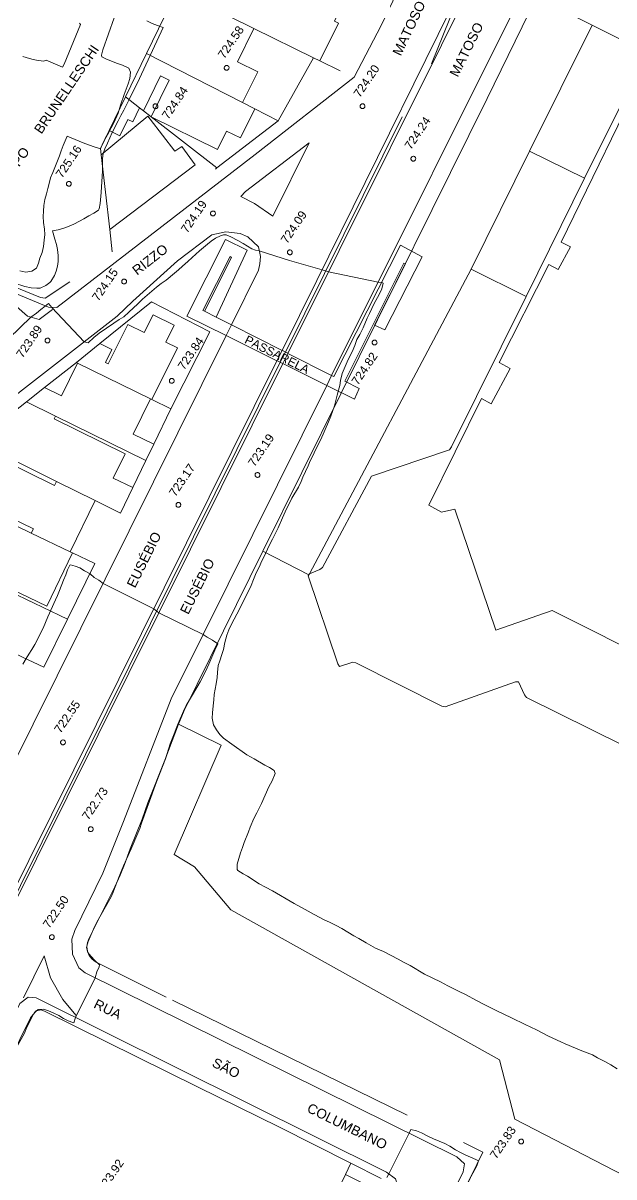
# Model space of a CAD drawing. Header units: metres. Extents: x 7 to 327053, y 40 to 7393807.
# Drawn here: x 326370.1 to 326492.4, y 7392086.5 to 7392325.5 of the extents above; entities that cross this region are included whole.
import ezdxf
from ezdxf.enums import TextEntityAlignment as Align

# ---------------------------------------------------------------- set-up
doc = ezdxf.new("R2010")
doc.units = ezdxf.units.M
doc.layers.get('0').update_dxf_attribs({"lineweight": 18})
for name, color, linetype, lineweight in [('100_SIST_VIARIO_MEIO_FIO', 1, 'Continuous', 18), ('106_PRACAS_PARQUES_TOP', 7, 'Continuous', 18), ('108_SEP_FIS_CANT_CENT_ILHA', 7, 'Continuous', 18), ('118_PASSARELA', 9, 'Continuous', 18), ('120_PASSARELA_TOP', 7, 'Continuous', 18), ('144_P_DUPLA_ASF_TOP', 7, 'Continuous', 18), ('160_P_SIMP_ASF_TOP', 7, 'Continuous', 18), ('199_SEGMENTO_DE_VIA', 7, 'Continuous', 18), ('206_MURO_E_MURO_ARRIMO', 7, 'Continuous', 18), ('214_PROJ_BEIRAL_EDIF', 10, 'Continuous', 18), ('216_EDIF_NOTAVEL', 2, 'Continuous', 18), ('600_CURVA_MESTRA', 14, 'Continuous', 18), ('604_CURVA_INTERM', 7, 'Continuous', 18), ('606_PTO_COTADO', 7, 'Continuous', 18), ('608_PTO_COTADO_INTERVIA', 1, 'Continuous', 18)]:
    doc.layers.add(name, color=color, linetype=linetype, lineweight=lineweight)
doc.styles.add('Style-Arial', font='arial.ttf', dxfattribs={"height": 1.75})

# ---------------------------------------------------------------- blocks, each defined once
blk = doc.blocks.new('SP09')
at = {"color": 0, "linetype": 'Continuous'}
blk.add_lwpolyline([(-0.03, -0.51), (-0.14, -0.49), (-0.24, -0.46), (-0.31, -0.42), (-0.35, -0.39), (-0.42, -0.31), (-0.47, -0.24), (-0.51, -0.15), (-0.52, -0.09), (-0.52, 0.03), (-0.51, 0.11), (-0.48, 0.2), (-0.44, 0.27), (-0.4, 0.33), (-0.32, 0.39), (-0.23, 0.44), (-0.15, 0.48), (-0.1, 0.48), (-0.03, 0.48), (0.08, 0.48), (0.19, 0.44), (0.27, 0.4), (0.35, 0.32), (0.41, 0.23), (0.46, 0.11), (0.48, 0.03), (0.48, -0.03), (0.47, -0.08), (0.44, -0.21), (0.38, -0.3), (0.31, -0.38), (0.23, -0.44), (0.1, -0.49), (0.02, -0.51)], close=True, dxfattribs=at)
blk = doc.blocks.new('SP10')
at = {"color": 0, "linetype": 'Continuous'}
blk.add_lwpolyline([(-0.03, -0.51), (-0.14, -0.49), (-0.24, -0.46), (-0.31, -0.42), (-0.35, -0.39), (-0.42, -0.31), (-0.47, -0.24), (-0.51, -0.15), (-0.52, -0.09), (-0.52, 0.03), (-0.51, 0.11), (-0.48, 0.2), (-0.44, 0.27), (-0.4, 0.33), (-0.32, 0.39), (-0.23, 0.44), (-0.15, 0.48), (-0.1, 0.48), (-0.03, 0.48), (0.08, 0.48), (0.19, 0.44), (0.27, 0.4), (0.35, 0.32), (0.41, 0.23), (0.46, 0.11), (0.48, 0.03), (0.48, -0.03), (0.47, -0.08), (0.44, -0.21), (0.38, -0.3), (0.31, -0.38), (0.23, -0.44), (0.1, -0.49), (0.02, -0.51)], close=True, dxfattribs=at)

msp = doc.modelspace()

# ---------------------------------------------------------------- linework, layer by layer
at = {"layer": '100_SIST_VIARIO_MEIO_FIO', "flags": 128}
for points in [[(326454.68, 7392346.912), (326444.199, 7392324.985), (326438.605, 7392314.272), (326418.143, 7392298.244), (326377.082, 7392266.581), (326375.331, 7392266.632), (326309.945, 7392293.918), (326298.222, 7392297.382), (326291.186, 7392298.134), (326280.266, 7392297.716), (326275.809, 7392297.109), (326265.356, 7392294.708), (326217.239, 7392279.251), (326190.185, 7392270.663), (326187.047, 7392271.657), (326185.982, 7392272.862), (326183.702, 7392277.899), (326181.398, 7392281.797), (326173.158, 7392291.085), (326173.085, 7392291.867), (326173.87, 7392293.254), (326203.567, 7392313.883), (326241.158, 7392340.255)], [(326412.134, 7392260.77), (326382.072, 7392200.151), (326327.918, 7392091.143), (326325.359, 7392089.688), (326323.174, 7392089.812), (326303.419, 7392099.848), (326285.508, 7392109.27), (326283.399, 7392111.785), (326281.775, 7392115.949), (326281.744, 7392116.122)]]:
    msp.add_lwpolyline(points, dxfattribs=at)
at = {"layer": '100_SIST_VIARIO_MEIO_FIO'}
for points in [[(326475.657, 7392336.238), (326433.972, 7392252.474)], [(326281.744, 7392116.122), (326276.318, 7392160.048), (326271.784, 7392198.26), (326272.803, 7392200.212), (326273.987, 7392201.061), (326317.987, 7392212.415), (326321.505, 7392213.706), (326324.889, 7392215.317), (326328.111, 7392217.234), (326336.583, 7392223.556), (326389.548, 7392264.796), (326392.85, 7392267.849), (326402.043, 7392276.23), (326409.138, 7392281.652), (326412.06, 7392282.263), (326415.016, 7392281.873), (326416.655, 7392281.189), (326418.813, 7392279.154), (326419.218, 7392277.118), (326419.085, 7392275.631), (326418.848, 7392274.31), (326413.231, 7392262.983)], [(326432.962, 7392250.443), (326407.436, 7392199), (326400.761, 7392185.487), (326390.913, 7392160.072), (326386.602, 7392149.383), (326380.803, 7392137.548), (326380.219, 7392135.754), (326380.352, 7392132.598), (326381.641, 7392129.774), (326382.974, 7392128.76), (326459.876, 7392090.638), (326461.46, 7392089.18), (326461.22, 7392087.563), (326430.269, 7392024.126), (326427.466, 7392014.948), (326427.344, 7392012.168), (326430.379, 7391989.377)], [(326346.176, 7392075.598), (326369.411, 7392122.422), (326371.182, 7392123.711), (326372.818, 7392123.581), (326445.304, 7392087.448), (326447.185, 7392086.123), (326447.508, 7392084.961), (326427.073, 7392042.752), (326416.942, 7392021.998), (326415.645, 7392017.268), (326415.186, 7392011.396), (326416.424, 7391998.61)]]:
    msp.add_lwpolyline(points, dxfattribs=at)
at = {"layer": '108_SEP_FIS_CANT_CENT_ILHA'}
for points in [[(326469.79, 7392348.704), (326466.005, 7392343.457), (326430.907, 7392272.156), (326423.712, 7392257.672)], [(326454.673, 7392317.074), (326459.594, 7392329.334), (326469.79, 7392348.704)], [(326422.659, 7392255.551), (326343.188, 7392095.563), (326325.062, 7392059.06)], [(326325.723, 7392058.623), (326338.172, 7392083.647), (326423.338, 7392255.215)], [(326326.098, 7392058.375), (326328.155, 7392062.517), (326423.885, 7392254.943)]]:
    msp.add_lwpolyline(points, dxfattribs=at)
at = {"layer": '108_SEP_FIS_CANT_CENT_ILHA', "flags": 128}
for points in [[(326424.935, 7392257.053), (326467.356, 7392342.324), (326469.79, 7392348.704)], [(326424.388, 7392257.33), (326448.573, 7392306.05)], [(326365.833, 7392270.518), (326365.898, 7392269.296), (326370.983, 7392264.759), (326373.415, 7392264.106), (326376.194, 7392266.181)], [(326370.218, 7392123.604), (326374.475, 7392132.277), (326375.788, 7392127.7), (326378.305, 7392123.231), (326381.029, 7392120.024)]]:
    msp.add_lwpolyline(points, dxfattribs=at)
msp.add_lwpolyline([(326415.158, 7392289.583), (326417.974, 7392288.126), (326421.816, 7392285.507), (326429.328, 7392300.643), (326416.122, 7392290.581)], close=True, dxfattribs=at)
at = {"layer": '118_PASSARELA'}
msp.add_lwpolyline([(326410.04, 7392264.6), (326413.231, 7392262.983), (326413.36, 7392262.918), (326423.712, 7392257.672), (326423.794, 7392257.631), (326424.388, 7392257.33), (326424.448, 7392257.299), (326424.889, 7392257.076), (326424.935, 7392257.053), (326433.972, 7392252.474), (326434.408, 7392252.253), (326448.241, 7392279.49), (326452.728, 7392277.093), (326445.009, 7392261.947), (326442.859, 7392262.94), (326449.246, 7392275.629), (326448.884, 7392275.772), (326436.706, 7392251.305), (326439.693, 7392249.815), (326438.687, 7392247.604), (326432.962, 7392250.443), (326423.885, 7392254.943), (326423.843, 7392254.964), (326423.395, 7392255.186), (326423.338, 7392255.215), (326422.753, 7392255.505), (326422.659, 7392255.551), (326412.258, 7392260.709), (326412.134, 7392260.77), (326403.997, 7392264.805), (326411.975, 7392280.658), (326416.516, 7392278.43)], close=True, dxfattribs=at)
at = {"layer": '118_PASSARELA', "flags": 128}
msp.add_lwpolyline([(326407.665, 7392265.803), (326407.326, 7392265.975), (326412.948, 7392277.149), (326413.235, 7392276.954)], close=True, dxfattribs=at)
msp.add_lwpolyline([(326407.665, 7392265.803), (326410.04, 7392264.6)], dxfattribs=at)
at = {"layer": '199_SEGMENTO_DE_VIA'}
for points in [[(326413.231, 7392262.983), (326412.134, 7392260.77)], [(326423.712, 7392257.672), (326422.659, 7392255.551)], [(326423.338, 7392255.215), (326424.388, 7392257.33)], [(326423.885, 7392254.943), (326424.935, 7392257.053)], [(326433.972, 7392252.474), (326432.962, 7392250.443)]]:
    msp.add_lwpolyline(points, dxfattribs=at)
at = {"layer": '206_MURO_E_MURO_ARRIMO'}
for p, q in [((326466.164, 7392309.859), (326488.823, 7392356.376)), ((326435.892, 7392248.667), (326466.164, 7392309.859)), ((326410.217, 7392295.477), (326422.914, 7392305.245)), ((326409.905, 7392295.237), (326410.217, 7392295.477)), ((326373.717, 7392268.664), (326360.259, 7392274.165)), ((326379.764, 7392271.883), (326374.662, 7392268.526)), ((326374.662, 7392268.526), (326373.717, 7392268.664)), ((326396.705, 7392267.767), (326392.383, 7392264.284)), ((326408.79, 7392261.558), (326396.705, 7392267.767)), ((326392.383, 7392264.284), (326385.982, 7392259.088)), ((326400.673, 7392245.561), (326408.79, 7392261.558)), ((326381.162, 7392255.175), (326374.538, 7392249.979)), ((326419.7, 7392216.103), (326435.892, 7392248.667)), ((326397.143, 7392238.257), (326400.673, 7392245.561)), ((326392.798, 7392229.267), (326395.51, 7392234.878)), ((326379.267, 7392201.984), (326384.945, 7392213.521)), ((326399.474, 7392172.806), (326402.26, 7392180.299)), ((326395.928, 7392163.953), (326399.474, 7392172.806)), ((326394.744, 7392160.592), (326395.928, 7392163.953)), ((326392.277, 7392154.471), (326394.744, 7392160.592)), ((326391.071, 7392151.232), (326392.277, 7392154.471)), ((326390.163, 7392148.991), (326391.071, 7392151.232)), ((326389.06, 7392146.593), (326390.163, 7392148.991)), ((326383.802, 7392135.951), (326389.06, 7392146.593)), ((326383.274, 7392134.144), (326383.406, 7392135.019)), ((326383.406, 7392135.019), (326383.802, 7392135.951)), ((326383.402, 7392133.238), (326383.274, 7392134.144)), ((326383.774, 7392132.383), (326383.402, 7392133.238)), ((326384.333, 7392131.627), (326383.774, 7392132.383)), ((326385.121, 7392131.011), (326384.333, 7392131.627)), ((326399.709, 7392123.718), (326385.121, 7392131.011)), ((326401.047, 7392123.091), (326449.599, 7392099.305)), ((326371.615, 7392119.416), (326372.808, 7392120.866)), ((326372.808, 7392120.866), (326373.863, 7392121.091)), ((326373.863, 7392121.091), (326374.64, 7392120.767)), ((326374.64, 7392120.767), (326406.376, 7392105.049)), ((326347.526, 7392070.716), (326371.615, 7392119.416)), ((326406.376, 7392105.049), (326423.051, 7392096.863)), ((326423.051, 7392096.863), (326437.963, 7392089.341)), ((326465.244, 7392091.614), (326449.095, 7392058.279)), ((326461.24, 7392093.627), (326465.244, 7392091.614)), ((326437.963, 7392089.341), (326444.211, 7392086.19))]:
    msp.add_line(p, q, dxfattribs=at)
at = {"layer": '206_MURO_E_MURO_ARRIMO', "flags": 128}
for points in [[(326401.909, 7392332.19), (326395.613, 7392319.167)], [(326431.562, 7392317.639), (326435.756, 7392315.58)], [(326395.002, 7392307.301), (326396.635, 7392306.031)], [(326396.635, 7392306.031), (326410.217, 7392295.477)], [(326387.909, 7392303.232), (326386.105, 7392299.5), (326386.253, 7392298.203)], [(326388.028, 7392282.705), (326388.555, 7392278.106)], [(326400.673, 7392245.561), (326396.779, 7392247.48)], [(326384.945, 7392213.521), (326380.302, 7392215.749)], [(326437.963, 7392089.341), (326436.827, 7392087)]]:
    msp.add_lwpolyline(points, dxfattribs=at)
at = {"layer": '214_PROJ_BEIRAL_EDIF', "flags": 128}
for points in [[(326436.299, 7392329.376), (326407.805, 7392343.677), (326401.909, 7392332.19), (326408.607, 7392328.903), (326410.757, 7392333.285), (326414.829, 7392331.287), (326412.679, 7392326.905), (326417.866, 7392324.36), (326430.211, 7392318.302), (326431.562, 7392317.639), (326435.395, 7392325.451), (326434.571, 7392325.855)], [(326418.052, 7392307.724), (326415.547, 7392309.002), (326418.684, 7392315.394), (326414.479, 7392317.457), (326417.866, 7392324.36), (326430.211, 7392318.302), (326422.914, 7392305.245)], [(326396.635, 7392306.031), (326410.318, 7392299.317), (326412.18, 7392303.11), (326415.087, 7392301.683), (326418.052, 7392307.724), (326415.547, 7392309.002), (326395.613, 7392319.167), (326391.276, 7392310.196), (326394.21, 7392307.916), (326395.002, 7392307.301), (326398.554, 7392314.54), (326400.321, 7392313.674)], [(326394.21, 7392307.916), (326391.276, 7392310.196), (326387.909, 7392303.232), (326390.136, 7392302.155), (326391.766, 7392305.525), (326392.809, 7392305.02)], [(326386.253, 7392298.203), (326388.028, 7392282.705), (326405.74, 7392296.152), (326402.985, 7392299.929), (326401.534, 7392298.934), (326396.417, 7392305.58), (326395.934, 7392306.208)], [(326396.779, 7392247.48), (326396.497, 7392247.619), (326381.378, 7392255.068), (326381.162, 7392255.175), (326385.982, 7392259.088), (326388.472, 7392257.861), (326387.165, 7392255.209), (326387.737, 7392254.927), (326391.753, 7392263.079), (326395.191, 7392261.386), (326397, 7392265.058), (326401.367, 7392262.907), (326399.64, 7392259.402), (326402.065, 7392258.207)], [(326381.378, 7392255.068), (326396.497, 7392247.619), (326392.911, 7392240.342), (326397.143, 7392238.257), (326395.51, 7392234.878), (326376.839, 7392244.07), (326370.797, 7392247.044), (326374.538, 7392249.979), (326378.025, 7392248.261)], [(326385.04, 7392226.563), (326377.024, 7392230.527), (326360.289, 7392238.801), (326370.797, 7392247.044), (326376.839, 7392244.07), (326376.566, 7392243.516), (326391.258, 7392236.277), (326388.779, 7392231.247), (326392.798, 7392229.267), (326390.248, 7392223.988)], [(326377.024, 7392230.527), (326376.616, 7392229.698), (326364.823, 7392235.508), (326360.36, 7392226.487), (326372.251, 7392220.758), (326371.794, 7392219.83), (326379.824, 7392215.978), (326385.04, 7392226.563)], [(326362.512, 7392224.284), (326357.175, 7392213.57), (326359.634, 7392212.39), (326360.74, 7392214.694), (326361.708, 7392214.229), (326360.218, 7392211.124), (326363.679, 7392209.463), (326363.936, 7392209.998), (326374.997, 7392204.691), (326380.302, 7392215.749), (326379.824, 7392215.978), (326371.794, 7392219.83)], [(326369.984, 7392194.147), (326351.837, 7392202.853), (326355.031, 7392209.266), (326356.778, 7392212.774), (326360.218, 7392211.124), (326363.679, 7392209.463), (326379.267, 7392201.984), (326374.373, 7392192.041)], [(326430.226, 7392073.403), (326436.827, 7392087), (326443.55, 7392083.619), (326438.09, 7392072.764), (326437.767, 7392072.927), (326436.436, 7392070.279), (326435.873, 7392070.562)]]:
    msp.add_lwpolyline(points, close=True, dxfattribs=at)
msp.add_lwpolyline([(326381.783, 7392325.495), (326382.019, 7392325.19), (326378.597, 7392316.983), (326378.291, 7392316.35), (326374.87, 7392317.777), (326374.348, 7392317.587), (326372.883, 7392317.813), (326372.155, 7392317.954), (326371.435, 7392318.127), (326370.721, 7392318.327), (326370.015, 7392318.554)], dxfattribs=at)
at = {"layer": '216_EDIF_NOTAVEL'}
msp.add_lwpolyline([(326487.895, 7392325.061), (326482.109, 7392327.977)], dxfattribs=at)
at = {"layer": '216_EDIF_NOTAVEL', "flags": 128}
for points in [[(326487.895, 7392325.061), (326499.215, 7392319.358), (326498.922, 7392318.707), (326486.342, 7392293.332), (326474.962, 7392298.973)], [(326462.834, 7392274.511), (326474.962, 7392298.973), (326486.342, 7392293.332), (326474.215, 7392268.869)], [(326474.215, 7392268.869), (326458.756, 7392237.688), (326458.395, 7392237.104), (326442.2, 7392231.666), (326432.078, 7392212.734), (326431.503, 7392212.326), (326429.405, 7392211.413), (326462.834, 7392274.511)]]:
    msp.add_lwpolyline(points, close=True, dxfattribs=at)
for points in [[(326499.215, 7392319.358), (326487.895, 7392325.061)], [(326534.105, 7392156.178), (326474.321, 7392185.785), (326473.863, 7392186.314), (326472.636, 7392189.011), (326472.058, 7392189.042), (326457.454, 7392183.856), (326456.785, 7392184.023), (326439.012, 7392192.977), (326438.339, 7392193.076), (326435.571, 7392192.194), (326435.261, 7392192.748), (326429.096, 7392211.009), (326429.261, 7392211.2), (326429.405, 7392211.413), (326431.503, 7392212.326), (326432.078, 7392212.734), (326442.2, 7392231.666), (326458.395, 7392237.104), (326458.756, 7392237.688), (326474.215, 7392268.869), (326486.342, 7392293.332), (326498.922, 7392318.707)], [(326499.787, 7392317.657), (326481.5, 7392280.132), (326483.389, 7392279.122), (326480.87, 7392274.411), (326478.921, 7392275.454), (326468.684, 7392255.155), (326470.918, 7392253.961), (326467.002, 7392246.637), (326464.981, 7392247.718), (326454.057, 7392225.594), (326456.685, 7392224.189), (326459.488, 7392224.789), (326467.974, 7392199.761), (326479.642, 7392203.843), (326546.185, 7392170.419)], [(326533.707, 7392066.498), (326471.87, 7392098.47), (326468.717, 7392110.743), (326413.11, 7392141.78), (326405.615, 7392150.726), (326401.349, 7392153.25), (326411.133, 7392175.899), (326402.26, 7392180.299), (326403.434, 7392183.114), (326419.7, 7392216.103), (326429.261, 7392211.2), (326429.096, 7392211.009), (326435.261, 7392192.748), (326435.571, 7392192.194), (326438.339, 7392193.076), (326439.012, 7392192.977), (326456.785, 7392184.023), (326457.454, 7392183.856), (326472.058, 7392189.042), (326472.636, 7392189.011), (326473.863, 7392186.314), (326474.321, 7392185.785), (326534.105, 7392156.178)]]:
    msp.add_lwpolyline(points, dxfattribs=at)
at = {"layer": '600_CURVA_MESTRA', "elevation": 725}
msp.add_lwpolyline([(326368.331, 7392271.631), (326370.492, 7392270.89), (326371.775, 7392270.664), (326372.945, 7392270.596), (326373.629, 7392270.608), (326374.828, 7392271.129), (326375.627, 7392271.756), (326375.834, 7392271.968), (326376.589, 7392273.165), (326376.976, 7392274.095), (326377.252, 7392275.102), (326377.359, 7392276.104), (326377.351, 7392277.363), (326377.219, 7392278.588), (326376.997, 7392279.606), (326376.684, 7392280.737), (326376.18, 7392282.454), (326377.357, 7392282.677), (326378.511, 7392283.035), (326379.624, 7392283.421), (326380.591, 7392283.86), (326381.747, 7392284.439), (326382.68, 7392284.935), (326383.677, 7392285.54), (326384.762, 7392286.13), (326385.701, 7392286.719), (326385.849, 7392287.026), (326386.048, 7392288.096), (326386.28, 7392290.418), (326386.473, 7392293.766), (326386.515, 7392294.797), (326386.517, 7392297.448), (326386.661, 7392298.463), (326387.025, 7392299.432), (326387.591, 7392300.6), (326388.568, 7392302.798), (326389.751, 7392305.22), (326390.339, 7392306.35), (326390.955, 7392307.449), (326391.991, 7392309.494), (326392.486, 7392310.542), (326393.714, 7392312.946), (326395.09, 7392315.911), (326399.097, 7392324.533), (326397.914, 7392324.959), (326396.806, 7392325.385), (326395.687, 7392325.921)], dxfattribs=at)
at = {"layer": '604_CURVA_INTERM', "flags": 128}
for points, elevation in [([(326388.98, 7392326.543), (326386.619, 7392319.923), (326386.345, 7392318.857), (326386.434, 7392318.518), (326387.352, 7392318.03), (326389.639, 7392317.103), (326390.669, 7392316.732), (326391.99, 7392316.17), (326392.358, 7392315.308), (326392.167, 7392314.024), (326391.878, 7392312.919), (326391.01, 7392310.684), (326390.279, 7392308.445), (326389.765, 7392306.808), (326388.857, 7392304.79), (326387.788, 7392302.735), (326387.11, 7392301.572), (326386.598, 7392300.64), (326386.139, 7392299.464), (326384.612, 7392299.941), (326382.555, 7392300.685), (326379.207, 7392302.038), (326378.383, 7392300.104), (326377.988, 7392299.044), (326377.669, 7392297.957), (326376.229, 7392294.545), (326375.799, 7392293.427), (326375.465, 7392292.273), (326375.234, 7392291.221), (326374.965, 7392290.13), (326374.615, 7392288.946), (326374.391, 7392287.692), (326374.312, 7392286.53), (326374.271, 7392285.452), (326374.322, 7392284.18), (326374.506, 7392282.825), (326374.619, 7392281.656), (326374.442, 7392280.533), (326374.329, 7392279.22), (326374.083, 7392277.943), (326373.584, 7392276.802), (326373.284, 7392275.755), (326372.888, 7392274.738), (326371.91, 7392274.062), (326370.661, 7392273.916), (326369.432, 7392274.171)], 726), ([(326493.084, 7392108.894), (326491.741, 7392109.68), (326490.505, 7392110.382), (326489.021, 7392111.159), (326487.94, 7392111.781), (326485.762, 7392112.616), (326482.306, 7392114.043), (326481.385, 7392114.449), (326478.864, 7392115.653), (326476.41, 7392116.947), (326474.044, 7392118.086), (326471.191, 7392119.435), (326468.006, 7392120.989), (326465.799, 7392122.086), (326463.84, 7392123.095), (326461.815, 7392124.211), (326460.266, 7392124.937), (326458.043, 7392126.059), (326456.513, 7392126.875), (326453.195, 7392128.498), (326450.237, 7392130.257), (326449.002, 7392130.883), (326447.712, 7392131.582), (326444.694, 7392133.157), (326443.067, 7392133.901), (326442.103, 7392134.412), (326441.102, 7392134.971), (326439.606, 7392135.868), (326438.583, 7392136.426), (326436.082, 7392137.944), (326434.913, 7392138.578), (326433.501, 7392139.267), (326432.58, 7392139.692), (326430.376, 7392140.855), (326429.142, 7392141.557), (326426.241, 7392143.132), (326421.738, 7392145.718), (326420.302, 7392146.514), (326418.953, 7392147.212), (326416.555, 7392148.75), (326415.667, 7392149.263), (326414.58, 7392149.944), (326414.432, 7392150.132), (326414.44, 7392151.268), (326415.131, 7392153.581), (326415.542, 7392154.713), (326415.841, 7392155.735), (326416.781, 7392157.968), (326417.108, 7392158.964), (326417.898, 7392160.756), (326418.514, 7392161.929), (326419.422, 7392163.827), (326420.956, 7392167.317), (326421.657, 7392168.542), (326422.299, 7392170.068), (326422.051, 7392170.663), (326421.093, 7392171.282), (326420.124, 7392171.805), (326417.927, 7392173.055), (326416.451, 7392173.916), (326413.31, 7392176.133), (326411.559, 7392177.393), (326410.812, 7392178.133), (326410.135, 7392179.116), (326409.485, 7392180.105), (326409.262, 7392181.519), (326409.316, 7392182.624), (326409.473, 7392184.061), (326409.559, 7392185.297), (326409.671, 7392186.377), (326410.101, 7392188.609), (326410.243, 7392189.95), (326410.378, 7392190.992), (326410.516, 7392192.389), (326410.861, 7392193.399), (326411.25, 7392194.69), (326411.583, 7392195.712), (326411.894, 7392197.15), (326412.294, 7392198.709), (326412.701, 7392199.813), (326413.222, 7392200.965), (326414.362, 7392203.061), (326416.654, 7392207.542), (326417.302, 7392208.99), (326417.774, 7392210.215), (326418.336, 7392211.594), (326419.03, 7392212.956), (326419.443, 7392213.962), (326419.947, 7392214.879), (326421.041, 7392217.258), (326421.729, 7392218.612), (326422.307, 7392219.704), (326422.896, 7392220.946), (326423.79, 7392223.003), (326424.364, 7392224.278), (326425.751, 7392227.051), (326427.138, 7392229.388), (326427.652, 7392230.495), (326427.994, 7392231.437), (326429.081, 7392233.794), (326429.525, 7392234.842), (326430.08, 7392235.828), (326430.647, 7392237.065), (326431.756, 7392239.207), (326433.34, 7392242.867), (326433.819, 7392244.037), (326434.584, 7392246.177), (326435.139, 7392248.411), (326435.413, 7392249.422), (326435.654, 7392250.421), (326435.779, 7392251.465), (326436.178, 7392252.879), (326437.189, 7392255.334), (326437.655, 7392256.341), (326438.199, 7392257.384), (326438.749, 7392258.695), (326439.216, 7392259.911), (326439.793, 7392260.971), (326440.466, 7392262.385), (326441.306, 7392264.328), (326441.781, 7392265.355), (326442.802, 7392267.412), (326443.818, 7392269.278), (326444.345, 7392270.466), (326444.609, 7392271.644), (326444.358, 7392271.728), (326443.595, 7392271.809), (326433.346, 7392273.96), (326432.731, 7392274.137), (326431.987, 7392274.351), (326425.24, 7392276.28), (326418.985, 7392278.288), (326418.191, 7392278.427), (326417.481, 7392278.735), (326415.654, 7392279.843), (326414.576, 7392280.447), (326413.079, 7392281.199), (326412.107, 7392281.618), (326411.614, 7392281.62), (326410.955, 7392281.395), (326409.935, 7392280.94), (326409.049, 7392280.329), (326408.264, 7392279.689), (326406.652, 7392278.274), (326405.082, 7392276.949), (326404.178, 7392276.098), (326403.066, 7392275.138), (326402.271, 7392274.404), (326401.467, 7392273.697), (326399.69, 7392272.227), (326398.681, 7392271.538), (326397.735, 7392270.776), (326394.83, 7392268.282), (326393.859, 7392267.321), (326391.985, 7392265.597), (326390.979, 7392264.633), (326390.015, 7392264.062), (326388.919, 7392263.345), (326385.874, 7392261.243), (326384.768, 7392260.348), (326383.591, 7392259.265), (326382.736, 7392259.492), (326376.067, 7392266.589), (326375.365, 7392267.39), (326374.703, 7392266.849), (326373.806, 7392266.155), (326372.911, 7392265.387), (326371.71, 7392264.563), (326367.189, 7392260.24)], 724), ([(326370.055, 7392192.705), (326370.71, 7392193.884), (326371.305, 7392194.771), (326371.927, 7392195.752), (326372.503, 7392196.755), (326373.064, 7392197.825), (326373.65, 7392199.002), (326374.248, 7392200.15), (326375.241, 7392202.487), (326376.801, 7392206.019), (326377.244, 7392206.919), (326377.66, 7392207.954), (326378.463, 7392210.111), (326378.949, 7392211.21), (326379.312, 7392212.23), (326379.783, 7392213.181), (326379.906, 7392213.246), (326380.906, 7392213.004), (326381.842, 7392212.625), (326382.796, 7392212.003), (326383.964, 7392211.419), (326384.847, 7392210.62), (326385.763, 7392210.075), (326386.656, 7392209.394), (326397.147, 7392204.188), (326398.218, 7392203.345), (326407.347, 7392198.82), (326408.236, 7392198.256), (326409.289, 7392197.66), (326410.447, 7392196.907), (326409.787, 7392195.614), (326409.162, 7392194.165), (326408.558, 7392192.714), (326407.835, 7392191.189), (326406.734, 7392189.055), (326406.09, 7392187.891), (326403.883, 7392184.153), (326403.293, 7392182.932), (326402.186, 7392180.401), (326401.763, 7392179.376), (326401.364, 7392178.281), (326400.556, 7392176.2), (326399.546, 7392173.105), (326397.734, 7392168.315), (326396.278, 7392164.31), (326395.78, 7392163.01), (326394.625, 7392159.731), (326394.242, 7392158.689), (326393.416, 7392156.753), (326392.87, 7392155.388), (326392.47, 7392154.451), (326390.879, 7392150.919), (326390.419, 7392149.76), (326390.015, 7392148.684), (326389.146, 7392146.541), (326388.738, 7392145.474), (326388.334, 7392144.525), (326385.384, 7392139.24), (326384.912, 7392138.314), (326383.974, 7392136.247), (326383.561, 7392135.22), (326383.252, 7392133.978), (326383.491, 7392132.994), (326384.181, 7392132.124), (326384.933, 7392131.345), (326385.899, 7392130.387), (326385.826, 7392129.975), (326385.333, 7392128.94), (326385.03, 7392127.74), (326380.948, 7392119.528), (326380.636, 7392118.437), (326380.391, 7392118.439), (326379.407, 7392118.824), (326378.452, 7392119.308), (326377.47, 7392119.901), (326376.314, 7392120.454), (326375.353, 7392120.871), (326374.347, 7392121.202), (326373.245, 7392121.172), (326372.472, 7392120.534), (326371.886, 7392119.581), (326371.399, 7392118.557), (326370.855, 7392117.492), (326370.373, 7392116.27), (326368.771, 7392113.278)], 723), ([(326445.419, 7392086.37), (326445.777, 7392087.115), (326449.997, 7392095.535), (326450.339, 7392096.276), (326451.553, 7392096.026), (326452.579, 7392095.588), (326453.772, 7392095.031), (326455.074, 7392094.387), (326457.393, 7392093.403), (326458.417, 7392092.853), (326459.635, 7392092.13), (326460.625, 7392091.567), (326461.591, 7392091.056), (326463.832, 7392090.079), (326464.39, 7392089.805), (326464.024, 7392088.779), (326462.801, 7392086.528), (326461.697, 7392084.385)], 723)]:
    msp.add_lwpolyline(points, dxfattribs=dict(at, elevation=elevation))

# ---------------------------------------------------------------- block references
at = {"layer": '606_PTO_COTADO', "rotation": 55.83005668387076}
for p in [(326412.248, 7392316.245, 724.585), (326397.51, 7392308.273, 724.84), (326450.891, 7392297.415, 724.245), (326379.581, 7392292.219, 725.165), (326391.016, 7392271.983, 724.15), (326442.869, 7392259.339, 724.815), (326400.883, 7392251.403, 723.845), (326418.623, 7392231.907, 723.19), (326402.257, 7392225.711, 723.175), (326378.364, 7392176.523, 722.55), (326384.121, 7392158.54, 722.735), (326473.212, 7392093.843, 723.835)]:
    msp.add_blockref('SP09', p, dxfattribs=at)
at = {"layer": '608_PTO_COTADO_INTERVIA', "rotation": 55.83005668387076}
for p in [(326440.377, 7392308.283, 724.2), (326409.409, 7392286.079, 724.18), (326425.326, 7392278.021, 724.08), (326375.161, 7392259.761, 723.88), (326376.063, 7392136.184, 722.49)]:
    msp.add_blockref('SP10', p, dxfattribs=at)

# ---------------------------------------------------------------- texts
at = {"layer": '106_PRACAS_PARQUES_TOP', "style": 'Style-Arial'}
for s, p in [('BRUNELLESCHI', (326373.893, 7392302.359)), ('FILIPPO', (326365.533, 7392290.044))]:
    msp.add_text(s, height=2, rotation=55.83006, dxfattribs=at).set_placement(p)
at = {"layer": '120_PASSARELA_TOP', "style": 'Style-Arial'}
msp.add_text('PASSARELA', height=1.75, rotation=333.30422, dxfattribs=at).set_placement((326415.795, 7392259.309))
at = {"layer": '144_P_DUPLA_ASF_TOP', "style": 'Style-Arial'}
for s, rotation, p in [('MATOSO', 64.62232, (326447.38, 7392318.951)), ('MATOSO', 63.58105, (326459.183, 7392314.591)), ('EUSÉBIO', 63.58578, (326392.368, 7392208.774)), ('EUSÉBIO', 63.58105, (326403.4, 7392203.277))]:
    msp.add_text(s, height=2, rotation=rotation, dxfattribs=at).set_placement(p, align=Align.MIDDLE_LEFT)
at = {"layer": '160_P_SIMP_ASF_TOP', "style": 'Style-Arial'}
for s, rotation, p in [('RIZZO', 37.92559, (326393.076, 7392273.935)), ('RUA', 333.63182, (326384.983, 7392122.533)), ('SÃO', 333.63182, (326409.489, 7392110.355)), ('COLUMBANO', 333.63182, (326429.128, 7392100.971))]:
    msp.add_text(s, height=2, rotation=rotation, dxfattribs=at).set_placement(p, align=Align.MIDDLE_LEFT)
at = {"layer": '606_PTO_COTADO', "style": 'Style-Arial'}
for s, p in [('724.58', (326413.106, 7392321.538, 724.585)), ('724.84', (326401.509, 7392308.969, 724.84)), ('724.24', (326451.749, 7392302.709, 724.245)), ('725.16', (326379.533, 7392296.815, 725.165)), ('724.15', (326387.054, 7392271.31, 724.15)), ('723.84', (326404.797, 7392257.053, 723.845)), ('724.82', (326440.772, 7392253.916, 724.815)), ('723.19', (326419.366, 7392237.029, 723.19)), ('723.17', (326403, 7392230.833, 723.175)), ('722.55', (326379.223, 7392181.816, 722.55)), ('722.73', (326384.979, 7392163.833, 722.735)), ('723.83', (326469.422, 7392093.626, 723.835)), ('723.92', (326388.246, 7392086.799, 723.925))]:
    msp.add_text(s, height=1.75, rotation=55.83006, dxfattribs=at).set_placement(p, align=Align.MIDDLE_CENTER)
at = {"layer": '608_PTO_COTADO_INTERVIA', "style": 'Style-Arial'}
for s, p in [('724.20', (326441.177, 7392313.491, 724.2)), ('724.19', (326405.447, 7392285.406, 724.18)), ('724.09', (326426.126, 7392283.229, 724.08)), ('723.89', (326371.371, 7392259.544, 723.88)), ('722.50', (326376.863, 7392141.391, 722.49))]:
    msp.add_text(s, height=1.75, rotation=55.83006, dxfattribs=at).set_placement(p, align=Align.MIDDLE_CENTER)

doc.saveas('drawing.dxf')
